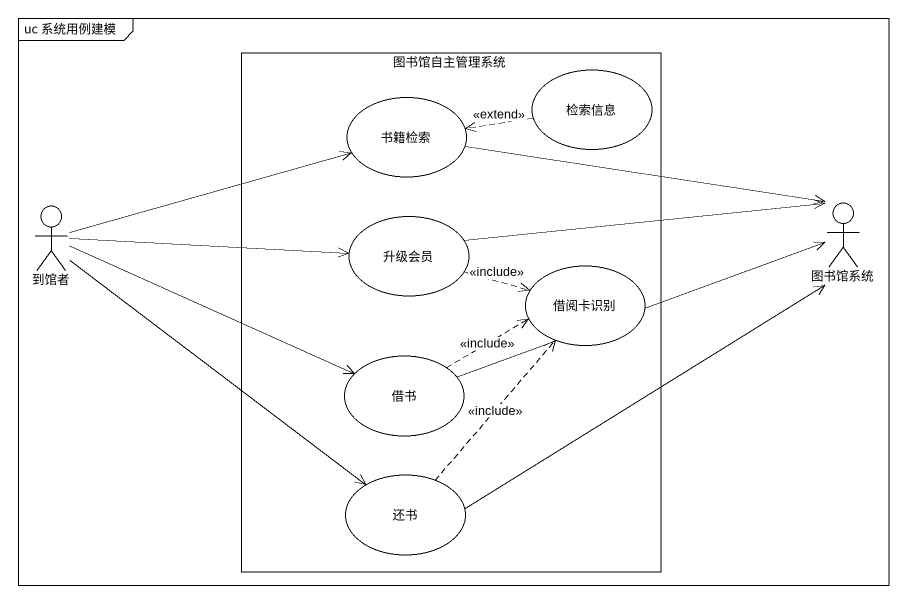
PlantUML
@startuml
mainframe uc 系统用例建模
rectangle 图书馆自主管理系统 {
  usecase 书籍检索
  usecase 检索信息
  usecase 升级会员
  usecase 借阅卡识别
  usecase 借书
  usecase 还书
}
actor 到馆者
actor 图书馆系统
书籍检索 -right-> 图书馆系统
检索信息 .left.> 书籍检索 : <<extend>>
到馆者 -right-> 书籍检索
到馆者 -right-> 升级会员
到馆者 -right-> 借书
到馆者 --> 还书
升级会员 -right-> 图书馆系统
升级会员 .right.> 借阅卡识别 : <<include>>
借书 -right-> 图书馆系统
借书 .right.> 借阅卡识别 : <<include>>
还书 -right-> 图书馆系统
还书 .up.> 借阅卡识别 : <<include>>
@enduml
